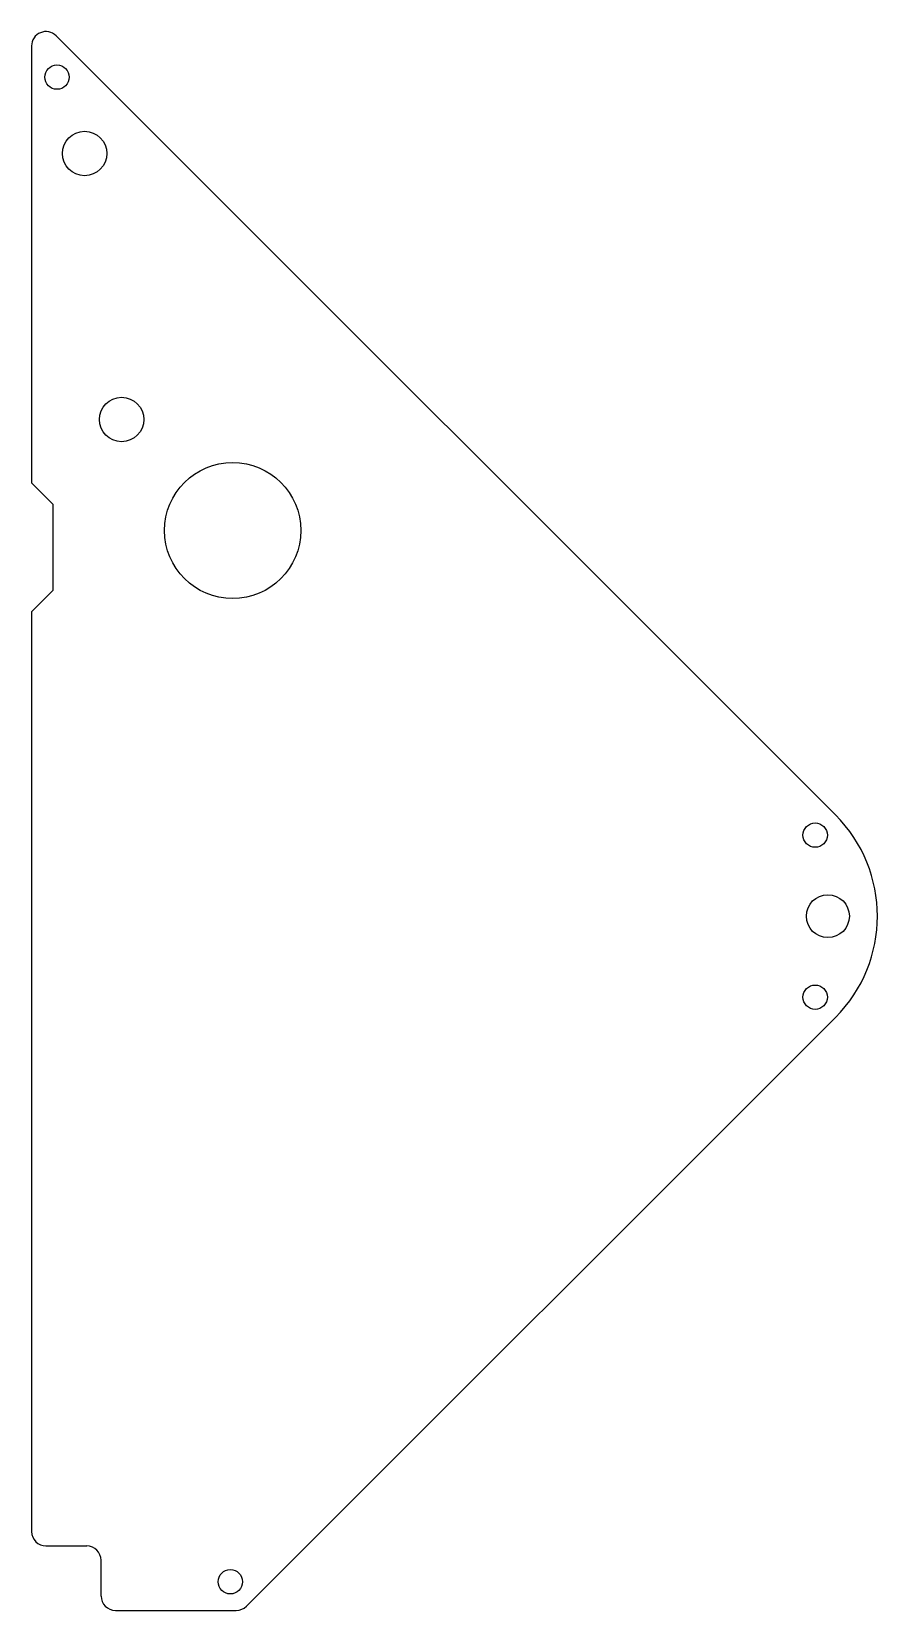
# Model space of a CAD drawing. Extents: x 0 to 118, y -97 to 123.
import ezdxf

# ---------------------------------------------------------------- set-up
doc = ezdxf.new("R2010")
doc.units = 0
doc.header["$MEASUREMENT"] = 0
doc.layers.add('VISIBLE', color=7, linetype='CONTINUOUS')

msp = doc.modelspace()

# ---------------------------------------------------------------- linework, layer by layer
at = {"layer": 'VISIBLE'}
for p, q in [((0, 121.49), (0, 60.49)), ((3.41, 122.91), (112.18, 14.14)), ((0, 60.49), (3, 57.49)), ((3, 45.49), (3, 57.49)), ((3, 45.49), (0, 42.49)), ((0, 42.49), (0, -85.92)), ((112.18, -14.14), (29.99, -96.34)), ((2, -87.92), (7.7, -87.92)), ((9.7, -94.92), (9.7, -89.92)), ((11.7, -96.92), (28.57, -96.92))]:
    msp.add_line(p, q, dxfattribs=at)
for centre, radius in [((3.54, 117.13), 1.7), ((7.4, 106.47), 3.1), ((12.56, 69.34), 3.1), ((28.06, 53.84), 9.5), ((109.35, 11.31), 1.7), ((111.12, 0), 3), ((109.35, -11.31), 1.7), ((27.74, -92.92), 1.7)]:
    msp.add_circle(centre, radius, dxfattribs=at)
for centre, radius, start, end in [((2, 121.49), 2, 45, 180), ((98.04, 0), 20, 315, 45), ((2, -85.92), 2, 180, 270), ((7.7, -89.92), 2, 0, 90), ((11.7, -94.92), 2, 180, 270), ((28.57, -94.92), 2, 270, 315)]:
    msp.add_arc(centre, radius, start, end, dxfattribs=at)

doc.saveas('drawing.dxf')
